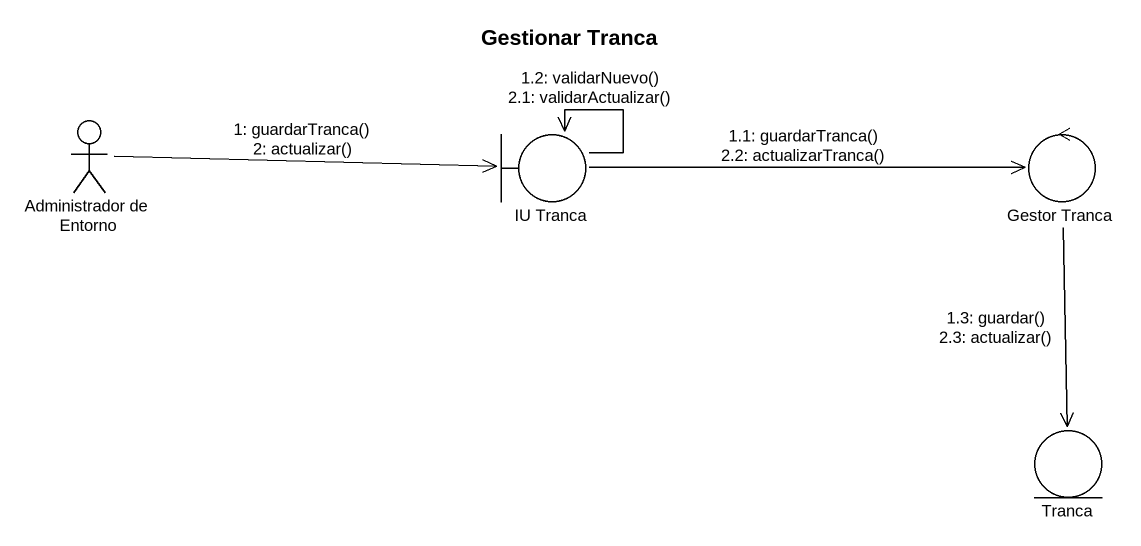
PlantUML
@startuml
title Gestionar Tranca
actor "Administrador de Entorno" as Administrador_de_Entorno
boundary "IU Tranca" as IU_Tranca
control "Gestor Tranca" as Gestor_Tranca
entity Tranca
Administrador_de_Entorno -right-> IU_Tranca : 1: guardarTranca()\n2: actualizar()
IU_Tranca -right-> Gestor_Tranca : 1.1: guardarTranca()\n2.2: actualizarTranca()
IU_Tranca --> IU_Tranca : 1.2: validarNuevo()\n2.1: validarActualizar()
Gestor_Tranca --> Tranca : 1.3: guardar()\n2.3: actualizar()
@enduml
